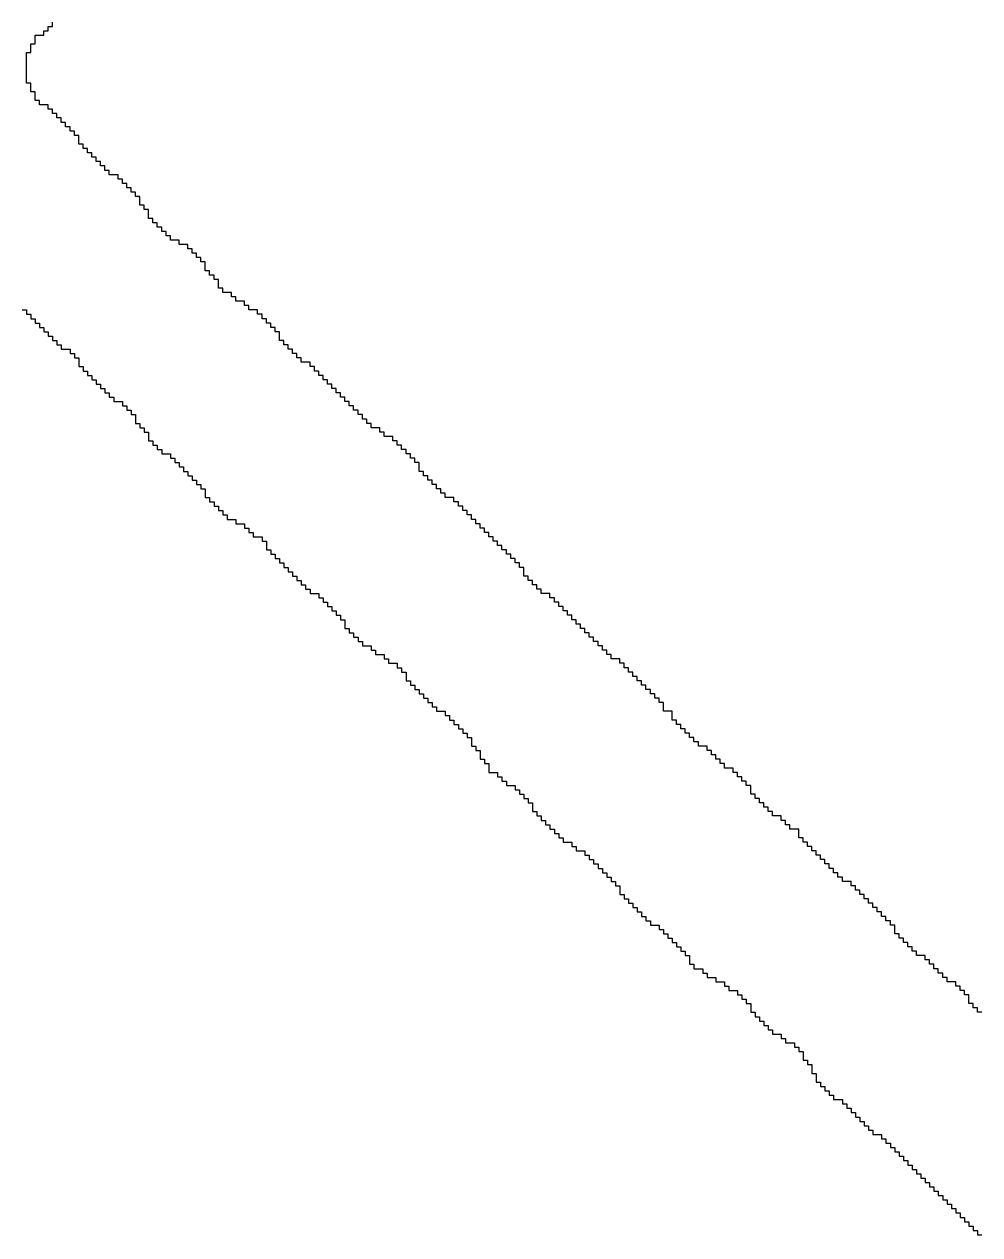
# Model space of a CAD drawing. Header units: millimetres. Extents: x 9.6 to 105, y 7.6 to 66.9.
# Drawn here: x 88.5741 to 88.8734, y 22.527 to 22.9064 of the extents above; entities that cross this region are included whole.
import ezdxf

# ---------------------------------------------------------------- set-up
doc = ezdxf.new("R2010")
doc.units = ezdxf.units.MM
doc.layers.add('BottomOverlay', color=54, linetype='Continuous')

msp = doc.modelspace()

# ---------------------------------------------------------------- linework, layer by layer
at = {"layer": 'BottomOverlay'}
for p, q in [((88.58157, 22.90432), (88.58157, 22.90568)), ((88.58157, 22.90568), (88.58294, 22.90568)), ((88.58294, 22.90568), (88.58294, 22.90705)), ((88.57747, 22.90158), (88.57747, 22.90295)), ((88.57747, 22.90295), (88.58021, 22.90295)), ((88.57747, 22.90022), (88.57747, 22.90158)), ((88.58021, 22.90295), (88.58021, 22.90432)), ((88.58021, 22.90432), (88.58157, 22.90432)), ((88.57474, 22.89612), (88.57474, 22.89748)), ((88.57474, 22.89748), (88.5761, 22.89748)), ((88.5761, 22.89885), (88.5761, 22.90022)), ((88.5761, 22.90022), (88.57747, 22.90022)), ((88.5761, 22.89748), (88.5761, 22.89885)), ((88.57474, 22.89475), (88.57474, 22.89612)), ((88.57474, 22.89338), (88.57474, 22.89475)), ((88.57474, 22.89201), (88.57474, 22.89338)), ((88.57474, 22.89065), (88.57474, 22.89201)), ((88.57474, 22.88928), (88.57474, 22.89065)), ((88.57474, 22.88791), (88.57474, 22.88928)), ((88.5761, 22.88791), (88.57474, 22.88791)), ((88.5761, 22.88655), (88.5761, 22.88791)), ((88.5761, 22.88518), (88.5761, 22.88655)), ((88.57747, 22.88518), (88.5761, 22.88518)), ((88.57747, 22.88381), (88.57747, 22.88518)), ((88.57747, 22.88245), (88.57747, 22.88381)), ((88.57884, 22.88245), (88.57747, 22.88245)), ((88.57884, 22.88108), (88.57884, 22.88245)), ((88.58157, 22.88108), (88.57884, 22.88108)), ((88.58157, 22.87971), (88.58157, 22.88108)), ((88.58294, 22.87971), (88.58157, 22.87971)), ((88.58294, 22.87834), (88.58294, 22.87971)), ((88.58431, 22.87834), (88.58294, 22.87834)), ((88.58431, 22.87698), (88.58431, 22.87834)), ((88.58567, 22.87698), (88.58431, 22.87698)), ((88.58567, 22.87561), (88.58567, 22.87698)), ((88.58704, 22.87561), (88.58567, 22.87561)), ((88.58704, 22.87424), (88.58704, 22.87561)), ((88.58841, 22.87424), (88.58704, 22.87424)), ((88.58841, 22.87288), (88.58841, 22.87424)), ((88.58977, 22.87288), (88.58841, 22.87288)), ((88.58977, 22.87151), (88.58977, 22.87288)), ((88.59114, 22.87151), (88.58977, 22.87151)), ((88.59114, 22.87014), (88.59114, 22.87151)), ((88.59114, 22.86878), (88.59114, 22.87014)), ((88.59251, 22.86878), (88.59114, 22.86878)), ((88.59251, 22.86741), (88.59251, 22.86878)), ((88.59388, 22.86741), (88.59251, 22.86741)), ((88.59388, 22.86604), (88.59388, 22.86741)), ((88.59524, 22.86604), (88.59388, 22.86604)), ((88.59524, 22.86467), (88.59524, 22.86604)), ((88.59661, 22.86467), (88.59524, 22.86467)), ((88.59661, 22.86331), (88.59661, 22.86467)), ((88.59798, 22.86331), (88.59661, 22.86331)), ((88.59798, 22.86194), (88.59798, 22.86331)), ((88.59935, 22.86194), (88.59798, 22.86194)), ((88.59935, 22.86057), (88.59935, 22.86194)), ((88.60071, 22.86057), (88.59935, 22.86057)), ((88.60071, 22.8592), (88.60071, 22.86057)), ((88.60344, 22.8592), (88.60071, 22.8592)), ((88.60344, 22.85784), (88.60344, 22.8592)), ((88.60481, 22.85784), (88.60344, 22.85784)), ((88.60481, 22.85647), (88.60481, 22.85784)), ((88.60618, 22.85647), (88.60481, 22.85647)), ((88.60618, 22.85511), (88.60618, 22.85647)), ((88.60755, 22.85511), (88.60618, 22.85511)), ((88.60755, 22.85374), (88.60755, 22.85511)), ((88.60891, 22.85374), (88.60755, 22.85374)), ((88.60891, 22.85237), (88.60891, 22.85374)), ((88.61028, 22.85237), (88.60891, 22.85237)), ((88.61028, 22.851), (88.61028, 22.85237)), ((88.61028, 22.84964), (88.61028, 22.851)), ((88.61165, 22.84964), (88.61028, 22.84964)), ((88.61165, 22.84827), (88.61165, 22.84964)), ((88.61301, 22.84827), (88.61165, 22.84827)), ((88.61301, 22.8469), (88.61301, 22.84827)), ((88.61301, 22.84553), (88.61301, 22.8469)), ((88.61438, 22.84553), (88.61301, 22.84553)), ((88.61438, 22.84417), (88.61438, 22.84553)), ((88.61575, 22.84417), (88.61438, 22.84417)), ((88.61575, 22.8428), (88.61575, 22.84417)), ((88.61712, 22.8428), (88.61575, 22.8428)), ((88.61712, 22.84144), (88.61712, 22.8428)), ((88.61848, 22.84144), (88.61712, 22.84144)), ((88.61848, 22.84007), (88.61848, 22.84144)), ((88.61985, 22.84007), (88.61848, 22.84007)), ((88.61985, 22.8387), (88.61985, 22.84007)), ((88.62258, 22.8387), (88.61985, 22.8387)), ((88.62258, 22.83733), (88.62258, 22.8387)), ((88.62532, 22.83733), (88.62258, 22.83733)), ((88.62532, 22.83597), (88.62532, 22.83733)), ((88.62668, 22.83597), (88.62532, 22.83597)), ((88.62668, 22.8346), (88.62668, 22.83597)), ((88.62805, 22.8346), (88.62668, 22.8346)), ((88.62805, 22.83323), (88.62805, 22.8346)), ((88.62942, 22.83323), (88.62805, 22.83323)), ((88.62942, 22.83186), (88.62942, 22.83323)), ((88.63079, 22.83186), (88.62942, 22.83186)), ((88.63079, 22.8305), (88.63079, 22.83186)), ((88.63079, 22.82913), (88.63079, 22.8305)), ((88.63215, 22.82913), (88.63079, 22.82913)), ((88.63215, 22.82776), (88.63215, 22.82913)), ((88.63352, 22.82776), (88.63215, 22.82776)), ((88.63352, 22.8264), (88.63352, 22.82776)), ((88.63489, 22.8264), (88.63352, 22.8264)), ((88.63489, 22.82503), (88.63489, 22.8264)), ((88.63489, 22.82366), (88.63489, 22.82503)), ((88.63625, 22.82366), (88.63489, 22.82366)), ((88.63625, 22.8223), (88.63625, 22.82366)), ((88.63899, 22.8223), (88.63625, 22.8223)), ((88.63899, 22.82093), (88.63899, 22.8223)), ((88.64035, 22.82093), (88.63899, 22.82093)), ((88.64035, 22.81956), (88.64035, 22.82093)), ((88.64309, 22.81956), (88.64035, 22.81956)), ((88.64309, 22.8182), (88.64309, 22.81956)), ((88.64446, 22.8182), (88.64309, 22.8182)), ((88.64446, 22.81683), (88.64446, 22.8182)), ((88.57337, 22.81683), (88.57474, 22.81683)), ((88.57474, 22.81683), (88.57474, 22.81546)), ((88.57474, 22.81546), (88.5761, 22.81546)), ((88.5761, 22.81546), (88.5761, 22.81409)), ((88.5761, 22.81409), (88.57747, 22.81409)), ((88.57747, 22.81409), (88.57747, 22.81273)), ((88.64719, 22.81683), (88.64446, 22.81683)), ((88.64719, 22.81546), (88.64719, 22.81683)), ((88.64856, 22.81546), (88.64719, 22.81546)), ((88.64856, 22.81409), (88.64856, 22.81546)), ((88.64992, 22.81409), (88.64856, 22.81409)), ((88.64992, 22.81273), (88.64992, 22.81409)), ((88.57747, 22.81273), (88.57884, 22.81273)), ((88.57884, 22.81273), (88.57884, 22.81136)), ((88.57884, 22.81136), (88.58021, 22.81136)), ((88.58021, 22.81136), (88.58021, 22.80999)), ((88.65129, 22.81273), (88.64992, 22.81273)), ((88.65129, 22.81136), (88.65129, 22.81273)), ((88.65266, 22.81136), (88.65129, 22.81136)), ((88.65266, 22.80999), (88.65266, 22.81136)), ((88.58021, 22.80999), (88.58157, 22.80999)), ((88.58157, 22.80999), (88.58157, 22.80863)), ((88.58157, 22.80863), (88.58294, 22.80863)), ((88.58294, 22.80863), (88.58294, 22.80726)), ((88.58294, 22.80726), (88.58431, 22.80726)), ((88.58431, 22.80726), (88.58431, 22.80589)), ((88.65402, 22.80999), (88.65266, 22.80999)), ((88.65402, 22.80863), (88.65402, 22.80999)), ((88.65402, 22.80726), (88.65402, 22.80863)), ((88.65539, 22.80726), (88.65402, 22.80726)), ((88.65539, 22.80589), (88.65539, 22.80726)), ((88.58431, 22.80589), (88.58567, 22.80589)), ((88.58567, 22.80589), (88.58567, 22.80453)), ((88.58567, 22.80453), (88.58841, 22.80453)), ((88.58841, 22.80453), (88.58841, 22.80316)), ((88.58841, 22.80316), (88.58977, 22.80316)), ((88.58977, 22.80316), (88.58977, 22.80179)), ((88.65676, 22.80589), (88.65539, 22.80589)), ((88.65676, 22.80453), (88.65676, 22.80589)), ((88.65813, 22.80453), (88.65676, 22.80453)), ((88.65813, 22.80316), (88.65813, 22.80453)), ((88.65949, 22.80316), (88.65813, 22.80316)), ((88.65949, 22.80179), (88.65949, 22.80316)), ((88.58977, 22.80179), (88.59114, 22.80179)), ((88.59114, 22.80179), (88.59114, 22.80042)), ((88.59114, 22.80042), (88.59114, 22.79906)), ((88.59114, 22.79906), (88.59251, 22.79906)), ((88.59251, 22.79906), (88.59251, 22.79769)), ((88.66086, 22.80179), (88.65949, 22.80179)), ((88.66086, 22.80042), (88.66086, 22.80179)), ((88.66359, 22.80042), (88.66086, 22.80042)), ((88.66359, 22.79906), (88.66359, 22.80042)), ((88.66496, 22.79906), (88.66359, 22.79906)), ((88.66496, 22.79769), (88.66496, 22.79906)), ((88.59251, 22.79769), (88.59388, 22.79769)), ((88.59388, 22.79769), (88.59388, 22.79632)), ((88.59388, 22.79632), (88.59524, 22.79632)), ((88.59524, 22.79632), (88.59524, 22.79496)), ((88.59524, 22.79496), (88.59661, 22.79496)), ((88.59661, 22.79496), (88.59661, 22.79359)), ((88.66633, 22.79769), (88.66496, 22.79769)), ((88.66633, 22.79632), (88.66633, 22.79769)), ((88.66769, 22.79632), (88.66633, 22.79632)), ((88.66769, 22.79496), (88.66769, 22.79632)), ((88.66906, 22.79496), (88.66769, 22.79496)), ((88.66906, 22.79359), (88.66906, 22.79496)), ((88.59661, 22.79359), (88.59798, 22.79359)), ((88.59798, 22.79359), (88.59798, 22.79222)), ((88.59798, 22.79222), (88.59935, 22.79222)), ((88.59935, 22.79222), (88.59935, 22.79086)), ((88.67043, 22.79359), (88.66906, 22.79359)), ((88.67043, 22.79222), (88.67043, 22.79359)), ((88.6718, 22.79222), (88.67043, 22.79222)), ((88.6718, 22.79086), (88.6718, 22.79222)), ((88.59935, 22.79086), (88.60071, 22.79086)), ((88.60071, 22.79086), (88.60071, 22.78949)), ((88.60071, 22.78949), (88.60208, 22.78949)), ((88.60208, 22.78949), (88.60208, 22.78812)), ((88.60208, 22.78812), (88.60481, 22.78812)), ((88.60481, 22.78812), (88.60481, 22.78675)), ((88.67316, 22.79086), (88.6718, 22.79086)), ((88.67316, 22.78949), (88.67316, 22.79086)), ((88.67453, 22.78949), (88.67316, 22.78949)), ((88.67453, 22.78812), (88.67453, 22.78949)), ((88.6759, 22.78812), (88.67453, 22.78812)), ((88.6759, 22.78675), (88.6759, 22.78812)), ((88.60481, 22.78675), (88.60618, 22.78675)), ((88.60618, 22.78675), (88.60618, 22.78539)), ((88.60618, 22.78539), (88.60755, 22.78539)), ((88.60755, 22.78539), (88.60755, 22.78402)), ((88.60755, 22.78402), (88.60891, 22.78402)), ((88.60891, 22.78402), (88.60891, 22.78265)), ((88.67726, 22.78675), (88.6759, 22.78675)), ((88.67726, 22.78539), (88.67726, 22.78675)), ((88.67863, 22.78539), (88.67726, 22.78539)), ((88.67863, 22.78402), (88.67863, 22.78539)), ((88.68, 22.78402), (88.67863, 22.78402)), ((88.68, 22.78265), (88.68, 22.78402)), ((88.60891, 22.78265), (88.60891, 22.78129)), ((88.60891, 22.78129), (88.61028, 22.78129)), ((88.61028, 22.78129), (88.61028, 22.77992)), ((88.61028, 22.77992), (88.61165, 22.77992)), ((88.61165, 22.77992), (88.61165, 22.77855)), ((88.68136, 22.78265), (88.68, 22.78265)), ((88.68136, 22.78129), (88.68136, 22.78265)), ((88.68273, 22.78129), (88.68136, 22.78129)), ((88.68273, 22.77992), (88.68273, 22.78129)), ((88.68547, 22.77992), (88.68273, 22.77992)), ((88.68547, 22.77855), (88.68547, 22.77992)), ((88.61165, 22.77855), (88.61301, 22.77855)), ((88.61301, 22.77855), (88.61301, 22.77719)), ((88.61301, 22.77719), (88.61301, 22.77582)), ((88.68683, 22.77855), (88.68547, 22.77855)), ((88.68683, 22.77719), (88.68683, 22.77855)), ((88.68957, 22.77719), (88.68683, 22.77719)), ((88.68957, 22.77582), (88.68957, 22.77719)), ((88.61301, 22.77582), (88.61438, 22.77582)), ((88.61438, 22.77582), (88.61438, 22.77445)), ((88.61438, 22.77445), (88.61575, 22.77445)), ((88.61575, 22.77445), (88.61575, 22.77308)), ((88.61575, 22.77308), (88.61712, 22.77308)), ((88.61712, 22.77308), (88.61712, 22.77172)), ((88.69094, 22.77582), (88.68957, 22.77582)), ((88.69094, 22.77445), (88.69094, 22.77582)), ((88.6923, 22.77445), (88.69094, 22.77445)), ((88.6923, 22.77308), (88.6923, 22.77445)), ((88.69367, 22.77308), (88.6923, 22.77308)), ((88.69367, 22.77172), (88.69367, 22.77308)), ((88.61712, 22.77172), (88.61985, 22.77172)), ((88.61985, 22.77172), (88.61985, 22.77035)), ((88.61985, 22.77035), (88.62122, 22.77035)), ((88.62122, 22.77035), (88.62122, 22.76898)), ((88.62122, 22.76898), (88.62258, 22.76898)), ((88.62258, 22.76898), (88.62258, 22.76762)), ((88.69503, 22.77172), (88.69367, 22.77172)), ((88.69503, 22.77035), (88.69503, 22.77172)), ((88.6964, 22.77035), (88.69503, 22.77035)), ((88.6964, 22.76898), (88.6964, 22.77035)), ((88.69777, 22.76898), (88.6964, 22.76898)), ((88.69777, 22.76762), (88.69777, 22.76898)), ((88.62258, 22.76762), (88.62395, 22.76762)), ((88.62395, 22.76762), (88.62395, 22.76625)), ((88.62395, 22.76625), (88.62532, 22.76625)), ((88.62532, 22.76625), (88.62532, 22.76488)), ((88.62532, 22.76488), (88.62668, 22.76488)), ((88.62668, 22.76488), (88.62668, 22.76352)), ((88.69777, 22.76625), (88.69777, 22.76762)), ((88.69914, 22.76625), (88.69777, 22.76625)), ((88.69914, 22.76488), (88.69914, 22.76625)), ((88.7005, 22.76488), (88.69914, 22.76488)), ((88.7005, 22.76352), (88.7005, 22.76488)), ((88.62668, 22.76352), (88.62805, 22.76352)), ((88.62805, 22.76352), (88.62805, 22.76215)), ((88.62805, 22.76215), (88.62942, 22.76215)), ((88.62942, 22.76215), (88.62942, 22.76078)), ((88.70187, 22.76352), (88.7005, 22.76352)), ((88.70187, 22.76215), (88.70187, 22.76352)), ((88.70324, 22.76215), (88.70187, 22.76215)), ((88.70324, 22.76078), (88.70324, 22.76215)), ((88.62942, 22.76078), (88.63079, 22.76078)), ((88.63079, 22.76078), (88.63079, 22.75941)), ((88.63079, 22.75941), (88.63079, 22.75805)), ((88.63079, 22.75805), (88.63215, 22.75805)), ((88.63215, 22.75805), (88.63215, 22.75668)), ((88.7046, 22.76078), (88.70324, 22.76078)), ((88.7046, 22.75941), (88.7046, 22.76078)), ((88.70597, 22.75941), (88.7046, 22.75941)), ((88.70597, 22.75805), (88.70597, 22.75941)), ((88.7087, 22.75805), (88.70597, 22.75805)), ((88.7087, 22.75668), (88.7087, 22.75805)), ((88.63215, 22.75668), (88.63352, 22.75668)), ((88.63352, 22.75668), (88.63352, 22.75531)), ((88.63352, 22.75531), (88.63489, 22.75531)), ((88.63489, 22.75531), (88.63489, 22.75394)), ((88.63489, 22.75394), (88.63625, 22.75394)), ((88.63625, 22.75394), (88.63625, 22.75258)), ((88.71007, 22.75668), (88.7087, 22.75668)), ((88.71007, 22.75531), (88.71007, 22.75668)), ((88.71144, 22.75531), (88.71007, 22.75531)), ((88.71144, 22.75394), (88.71144, 22.75531)), ((88.71281, 22.75394), (88.71144, 22.75394)), ((88.71281, 22.75258), (88.71281, 22.75394)), ((88.63625, 22.75258), (88.63762, 22.75258)), ((88.63762, 22.75258), (88.63762, 22.75121)), ((88.63762, 22.75121), (88.64035, 22.75121)), ((88.64035, 22.75121), (88.64035, 22.74985)), ((88.64035, 22.74985), (88.64309, 22.74985)), ((88.64309, 22.74985), (88.64309, 22.74848)), ((88.71417, 22.75258), (88.71281, 22.75258)), ((88.71417, 22.75121), (88.71417, 22.75258)), ((88.71554, 22.75121), (88.71417, 22.75121)), ((88.71554, 22.74985), (88.71554, 22.75121)), ((88.71691, 22.74985), (88.71554, 22.74985)), ((88.71691, 22.74848), (88.71691, 22.74985)), ((88.64309, 22.74848), (88.64446, 22.74848)), ((88.64446, 22.74848), (88.64446, 22.74711)), ((88.64446, 22.74711), (88.64582, 22.74711)), ((88.64582, 22.74711), (88.64582, 22.74574)), ((88.64582, 22.74574), (88.64856, 22.74574)), ((88.64856, 22.74574), (88.64856, 22.74438)), ((88.71827, 22.74848), (88.71691, 22.74848)), ((88.71827, 22.74711), (88.71827, 22.74848)), ((88.71964, 22.74711), (88.71827, 22.74711)), ((88.71964, 22.74574), (88.71964, 22.74711)), ((88.72101, 22.74574), (88.71964, 22.74574)), ((88.72101, 22.74438), (88.72101, 22.74574)), ((88.64856, 22.74438), (88.64992, 22.74438)), ((88.64992, 22.74438), (88.64992, 22.74301)), ((88.64992, 22.74301), (88.64992, 22.74164)), ((88.72238, 22.74438), (88.72101, 22.74438)), ((88.72238, 22.74301), (88.72238, 22.74438)), ((88.72374, 22.74301), (88.72238, 22.74301)), ((88.72374, 22.74164), (88.72374, 22.74301)), ((88.64992, 22.74164), (88.65129, 22.74164)), ((88.65129, 22.74164), (88.65129, 22.74027)), ((88.65129, 22.74027), (88.65266, 22.74027)), ((88.65266, 22.74027), (88.65266, 22.73891)), ((88.65266, 22.73891), (88.65402, 22.73891)), ((88.65402, 22.73891), (88.65402, 22.73754)), ((88.72511, 22.74164), (88.72374, 22.74164)), ((88.72511, 22.74027), (88.72511, 22.74164)), ((88.72648, 22.74027), (88.72511, 22.74027)), ((88.72648, 22.73891), (88.72648, 22.74027)), ((88.72784, 22.73891), (88.72648, 22.73891)), ((88.72784, 22.73754), (88.72784, 22.73891)), ((88.65402, 22.73754), (88.65539, 22.73754)), ((88.65539, 22.73754), (88.65539, 22.73617)), ((88.65539, 22.73617), (88.65676, 22.73617)), ((88.65676, 22.73617), (88.65676, 22.73481)), ((88.65676, 22.73481), (88.65813, 22.73481)), ((88.65813, 22.73481), (88.65813, 22.73344)), ((88.72921, 22.73754), (88.72784, 22.73754)), ((88.72921, 22.73617), (88.72921, 22.73754)), ((88.73058, 22.73617), (88.72921, 22.73617)), ((88.73058, 22.73481), (88.73058, 22.73617)), ((88.73058, 22.73344), (88.73058, 22.73481)), ((88.65813, 22.73344), (88.65949, 22.73344)), ((88.65949, 22.73344), (88.65949, 22.73207)), ((88.65949, 22.73207), (88.66086, 22.73207)), ((88.66086, 22.73207), (88.66086, 22.73071)), ((88.66086, 22.73071), (88.66223, 22.73071)), ((88.66223, 22.73071), (88.66223, 22.72934)), ((88.73194, 22.73344), (88.73058, 22.73344)), ((88.73194, 22.73207), (88.73194, 22.73344)), ((88.73331, 22.73207), (88.73194, 22.73207)), ((88.73331, 22.73071), (88.73331, 22.73207)), ((88.73468, 22.73071), (88.73331, 22.73071)), ((88.73468, 22.72934), (88.73468, 22.73071)), ((88.66223, 22.72934), (88.66359, 22.72934)), ((88.66359, 22.72934), (88.66359, 22.72797)), ((88.66359, 22.72797), (88.66633, 22.72797)), ((88.66633, 22.72797), (88.66633, 22.7266)), ((88.73605, 22.72934), (88.73468, 22.72934)), ((88.73605, 22.72797), (88.73605, 22.72934)), ((88.73878, 22.72797), (88.73605, 22.72797)), ((88.73878, 22.7266), (88.73878, 22.72797)), ((88.66633, 22.7266), (88.66769, 22.7266)), ((88.66769, 22.7266), (88.66769, 22.72524)), ((88.66769, 22.72524), (88.66906, 22.72524)), ((88.66906, 22.72524), (88.66906, 22.72387)), ((88.66906, 22.72387), (88.67043, 22.72387)), ((88.67043, 22.72387), (88.67043, 22.7225)), ((88.74015, 22.7266), (88.73878, 22.7266)), ((88.74015, 22.72524), (88.74015, 22.7266)), ((88.74151, 22.72524), (88.74015, 22.72524)), ((88.74151, 22.72387), (88.74151, 22.72524)), ((88.74288, 22.72387), (88.74151, 22.72387)), ((88.74288, 22.7225), (88.74288, 22.72387)), ((88.67043, 22.7225), (88.6718, 22.7225)), ((88.6718, 22.7225), (88.6718, 22.72114)), ((88.6718, 22.72114), (88.67316, 22.72114)), ((88.67316, 22.72114), (88.67316, 22.71977)), ((88.67316, 22.71977), (88.67453, 22.71977)), ((88.67453, 22.71977), (88.67453, 22.7184)), ((88.74425, 22.7225), (88.74288, 22.7225)), ((88.74425, 22.72114), (88.74425, 22.7225)), ((88.74561, 22.72114), (88.74425, 22.72114)), ((88.74561, 22.71977), (88.74561, 22.72114)), ((88.74698, 22.71977), (88.74561, 22.71977)), ((88.74698, 22.7184), (88.74698, 22.71977)), ((88.67453, 22.7184), (88.67453, 22.71704)), ((88.67453, 22.71704), (88.6759, 22.71704)), ((88.6759, 22.71704), (88.6759, 22.71567)), ((88.6759, 22.71567), (88.67726, 22.71567)), ((88.67726, 22.71567), (88.67726, 22.7143)), ((88.74835, 22.7184), (88.74698, 22.7184)), ((88.74835, 22.71704), (88.74835, 22.7184)), ((88.74972, 22.71704), (88.74835, 22.71704)), ((88.74972, 22.71567), (88.74972, 22.71704)), ((88.75108, 22.71567), (88.74972, 22.71567)), ((88.75108, 22.7143), (88.75108, 22.71567)), ((88.67726, 22.7143), (88.67863, 22.7143)), ((88.67863, 22.7143), (88.67863, 22.71294)), ((88.67863, 22.71294), (88.68, 22.71294)), ((88.68, 22.71294), (88.68, 22.71157)), ((88.68, 22.71157), (88.68273, 22.71157)), ((88.68273, 22.71157), (88.68273, 22.7102)), ((88.75245, 22.7143), (88.75108, 22.7143)), ((88.75245, 22.71294), (88.75245, 22.7143)), ((88.75382, 22.71294), (88.75245, 22.71294)), ((88.75382, 22.71157), (88.75382, 22.71294)), ((88.75518, 22.71157), (88.75382, 22.71157)), ((88.75518, 22.7102), (88.75518, 22.71157)), ((88.68273, 22.7102), (88.6841, 22.7102)), ((88.6841, 22.7102), (88.6841, 22.70883)), ((88.6841, 22.70883), (88.68683, 22.70883)), ((88.68683, 22.70883), (88.68683, 22.70747)), ((88.75655, 22.7102), (88.75518, 22.7102)), ((88.75655, 22.70883), (88.75655, 22.7102)), ((88.75792, 22.70883), (88.75655, 22.70883)), ((88.75792, 22.70747), (88.75792, 22.70883)), ((88.68683, 22.70747), (88.6882, 22.70747)), ((88.6882, 22.70747), (88.6882, 22.7061)), ((88.6882, 22.7061), (88.69094, 22.7061)), ((88.69094, 22.7061), (88.69094, 22.70473)), ((88.69094, 22.70473), (88.6923, 22.70473)), ((88.6923, 22.70473), (88.6923, 22.70337)), ((88.76065, 22.70747), (88.75792, 22.70747)), ((88.76065, 22.7061), (88.76065, 22.70747)), ((88.76202, 22.7061), (88.76065, 22.7061)), ((88.76202, 22.70473), (88.76202, 22.7061)), ((88.76339, 22.70473), (88.76202, 22.70473)), ((88.76339, 22.70337), (88.76339, 22.70473)), ((88.6923, 22.70337), (88.69367, 22.70337)), ((88.69367, 22.70337), (88.69367, 22.702)), ((88.69367, 22.702), (88.69367, 22.70063)), ((88.69367, 22.70063), (88.69503, 22.70063)), ((88.69503, 22.70063), (88.69503, 22.69927)), ((88.76475, 22.70337), (88.76339, 22.70337)), ((88.76475, 22.702), (88.76475, 22.70337)), ((88.76612, 22.702), (88.76475, 22.702)), ((88.76612, 22.70063), (88.76612, 22.702)), ((88.76749, 22.70063), (88.76612, 22.70063)), ((88.76749, 22.69927), (88.76749, 22.70063)), ((88.69503, 22.69927), (88.6964, 22.69927)), ((88.6964, 22.69927), (88.6964, 22.6979)), ((88.6964, 22.6979), (88.69777, 22.6979)), ((88.69777, 22.6979), (88.69777, 22.69653)), ((88.69777, 22.69653), (88.69914, 22.69653)), ((88.69914, 22.69653), (88.69914, 22.69516)), ((88.76885, 22.69927), (88.76749, 22.69927)), ((88.76885, 22.6979), (88.76885, 22.69927)), ((88.77022, 22.6979), (88.76885, 22.6979)), ((88.77022, 22.69653), (88.77022, 22.6979)), ((88.77159, 22.69653), (88.77022, 22.69653)), ((88.77159, 22.69516), (88.77159, 22.69653)), ((88.69914, 22.69516), (88.7005, 22.69516)), ((88.7005, 22.69516), (88.7005, 22.6938)), ((88.7005, 22.6938), (88.70187, 22.6938)), ((88.70187, 22.6938), (88.70187, 22.69243)), ((88.77295, 22.69516), (88.77159, 22.69516)), ((88.77295, 22.6938), (88.77295, 22.69516)), ((88.77432, 22.6938), (88.77295, 22.6938)), ((88.77432, 22.69243), (88.77432, 22.6938)), ((88.70187, 22.69243), (88.70324, 22.69243)), ((88.70324, 22.69243), (88.70324, 22.69106)), ((88.70324, 22.69106), (88.70597, 22.69106)), ((88.70597, 22.69106), (88.70597, 22.6897)), ((88.70597, 22.6897), (88.70734, 22.6897)), ((88.70734, 22.6897), (88.70734, 22.68833)), ((88.77432, 22.69106), (88.77432, 22.69243)), ((88.77706, 22.69106), (88.77432, 22.69106)), ((88.77706, 22.6897), (88.77706, 22.69106)), ((88.77706, 22.68833), (88.77706, 22.6897)), ((88.70734, 22.68833), (88.7087, 22.68833)), ((88.7087, 22.68833), (88.7087, 22.68696)), ((88.7087, 22.68696), (88.71007, 22.68696)), ((88.71007, 22.68696), (88.71007, 22.6856)), ((88.71007, 22.6856), (88.71144, 22.6856)), ((88.71144, 22.6856), (88.71144, 22.68423)), ((88.77842, 22.68833), (88.77706, 22.68833)), ((88.77842, 22.68696), (88.77842, 22.68833)), ((88.77979, 22.68696), (88.77842, 22.68696)), ((88.77979, 22.6856), (88.77979, 22.68696)), ((88.78116, 22.6856), (88.77979, 22.6856)), ((88.78116, 22.68423), (88.78116, 22.6856)), ((88.71144, 22.68423), (88.71281, 22.68423)), ((88.71281, 22.68423), (88.71281, 22.68286)), ((88.71281, 22.68286), (88.71417, 22.68286)), ((88.71417, 22.68286), (88.71417, 22.68149)), ((88.71417, 22.68149), (88.71417, 22.68013)), ((88.78252, 22.68423), (88.78116, 22.68423)), ((88.78252, 22.68286), (88.78252, 22.68423)), ((88.78389, 22.68286), (88.78252, 22.68286)), ((88.78389, 22.68149), (88.78389, 22.68286)), ((88.78526, 22.68149), (88.78389, 22.68149)), ((88.78526, 22.68013), (88.78526, 22.68149)), ((88.71417, 22.68013), (88.71554, 22.68013)), ((88.71554, 22.68013), (88.71554, 22.67876)), ((88.71554, 22.67876), (88.71691, 22.67876)), ((88.71691, 22.67876), (88.71691, 22.67739)), ((88.71691, 22.67739), (88.71691, 22.67603)), ((88.78799, 22.68013), (88.78526, 22.68013)), ((88.78799, 22.67876), (88.78799, 22.68013)), ((88.78936, 22.67876), (88.78799, 22.67876)), ((88.78936, 22.67739), (88.78936, 22.67876)), ((88.79073, 22.67739), (88.78936, 22.67739)), ((88.79073, 22.67603), (88.79073, 22.67739)), ((88.71691, 22.67603), (88.71827, 22.67603)), ((88.71827, 22.67603), (88.71827, 22.67466)), ((88.71827, 22.67466), (88.71964, 22.67466)), ((88.71964, 22.67466), (88.71964, 22.67329)), ((88.79209, 22.67603), (88.79073, 22.67603)), ((88.79209, 22.67466), (88.79209, 22.67603)), ((88.79346, 22.67466), (88.79209, 22.67466)), ((88.79346, 22.67329), (88.79346, 22.67466)), ((88.71964, 22.67329), (88.71964, 22.67193)), ((88.71964, 22.67193), (88.72238, 22.67193)), ((88.72238, 22.67193), (88.72238, 22.67056)), ((88.72238, 22.67056), (88.72374, 22.67056)), ((88.72374, 22.67056), (88.72374, 22.66919)), ((88.7962, 22.67329), (88.79346, 22.67329)), ((88.7962, 22.67193), (88.7962, 22.67329)), ((88.79756, 22.67193), (88.7962, 22.67193)), ((88.79756, 22.67056), (88.79756, 22.67193)), ((88.79893, 22.67056), (88.79756, 22.67056)), ((88.79893, 22.66919), (88.79893, 22.67056)), ((88.72374, 22.66919), (88.72511, 22.66919)), ((88.72511, 22.66919), (88.72511, 22.66782)), ((88.72511, 22.66782), (88.72784, 22.66782)), ((88.72784, 22.66782), (88.72784, 22.66646)), ((88.72784, 22.66646), (88.72921, 22.66646)), ((88.72921, 22.66646), (88.72921, 22.66509)), ((88.80029, 22.66919), (88.79893, 22.66919)), ((88.80029, 22.66782), (88.80029, 22.66919)), ((88.80166, 22.66782), (88.80029, 22.66782)), ((88.80166, 22.66646), (88.80166, 22.66782)), ((88.80166, 22.66509), (88.80166, 22.66646)), ((88.72921, 22.66509), (88.73058, 22.66509)), ((88.73058, 22.66509), (88.73058, 22.66372)), ((88.73058, 22.66372), (88.73194, 22.66372)), ((88.73194, 22.66372), (88.73194, 22.66235)), ((88.73194, 22.66235), (88.73331, 22.66235)), ((88.73331, 22.66235), (88.73331, 22.66099)), ((88.80303, 22.66509), (88.80166, 22.66509)), ((88.80303, 22.66372), (88.80303, 22.66509)), ((88.8044, 22.66372), (88.80303, 22.66372)), ((88.8044, 22.66235), (88.8044, 22.66372)), ((88.80576, 22.66235), (88.8044, 22.66235)), ((88.80576, 22.66099), (88.80576, 22.66235)), ((88.73331, 22.66099), (88.73331, 22.65962)), ((88.73331, 22.65962), (88.73468, 22.65962)), ((88.73468, 22.65962), (88.73468, 22.65826)), ((88.80713, 22.66099), (88.80576, 22.66099)), ((88.80713, 22.65962), (88.80713, 22.66099)), ((88.8085, 22.65962), (88.80713, 22.65962)), ((88.8085, 22.65826), (88.8085, 22.65962)), ((88.73468, 22.65826), (88.73605, 22.65826)), ((88.73605, 22.65826), (88.73605, 22.65689)), ((88.73605, 22.65689), (88.73741, 22.65689)), ((88.73741, 22.65689), (88.73741, 22.65552)), ((88.73741, 22.65552), (88.73878, 22.65552)), ((88.73878, 22.65552), (88.73878, 22.65415)), ((88.81123, 22.65826), (88.8085, 22.65826)), ((88.81123, 22.65689), (88.81123, 22.65826)), ((88.8126, 22.65689), (88.81123, 22.65689)), ((88.8126, 22.65552), (88.8126, 22.65689)), ((88.81397, 22.65552), (88.8126, 22.65552)), ((88.81397, 22.65415), (88.81397, 22.65552)), ((88.73878, 22.65415), (88.74015, 22.65415)), ((88.74015, 22.65415), (88.74015, 22.65279)), ((88.74015, 22.65279), (88.74151, 22.65279)), ((88.74151, 22.65279), (88.74151, 22.65142)), ((88.74151, 22.65142), (88.74288, 22.65142)), ((88.74288, 22.65142), (88.74288, 22.65005)), ((88.8167, 22.65415), (88.81397, 22.65415)), ((88.8167, 22.65279), (88.8167, 22.65415)), ((88.8167, 22.65142), (88.8167, 22.65279)), ((88.81807, 22.65142), (88.8167, 22.65142)), ((88.81807, 22.65005), (88.81807, 22.65142)), ((88.74288, 22.65005), (88.74561, 22.65005)), ((88.74561, 22.65005), (88.74561, 22.64868)), ((88.74561, 22.64868), (88.74698, 22.64868)), ((88.74698, 22.64868), (88.74698, 22.64732)), ((88.74698, 22.64732), (88.74972, 22.64732)), ((88.74972, 22.64732), (88.74972, 22.64595)), ((88.81943, 22.65005), (88.81807, 22.65005)), ((88.81943, 22.64868), (88.81943, 22.65005)), ((88.8208, 22.64868), (88.81943, 22.64868)), ((88.8208, 22.64732), (88.8208, 22.64868)), ((88.82217, 22.64732), (88.8208, 22.64732)), ((88.82217, 22.64595), (88.82217, 22.64732)), ((88.74972, 22.64595), (88.75108, 22.64595)), ((88.75108, 22.64595), (88.75108, 22.64459)), ((88.75108, 22.64459), (88.75245, 22.64459)), ((88.75245, 22.64459), (88.75245, 22.64322)), ((88.75245, 22.64322), (88.75382, 22.64322)), ((88.75382, 22.64322), (88.75382, 22.64185)), ((88.82353, 22.64595), (88.82217, 22.64595)), ((88.82353, 22.64459), (88.82353, 22.64595)), ((88.8249, 22.64459), (88.82353, 22.64459)), ((88.8249, 22.64322), (88.8249, 22.64459)), ((88.82627, 22.64322), (88.8249, 22.64322)), ((88.82627, 22.64185), (88.82627, 22.64322)), ((88.75382, 22.64185), (88.75518, 22.64185)), ((88.75518, 22.64185), (88.75518, 22.64048)), ((88.75518, 22.64048), (88.75655, 22.64048)), ((88.75655, 22.64048), (88.75655, 22.63912)), ((88.82764, 22.64185), (88.82627, 22.64185)), ((88.82764, 22.64048), (88.82764, 22.64185)), ((88.829, 22.64048), (88.82764, 22.64048)), ((88.829, 22.63912), (88.829, 22.64048)), ((88.75655, 22.63912), (88.75792, 22.63912)), ((88.75792, 22.63912), (88.75792, 22.63775)), ((88.75792, 22.63775), (88.75928, 22.63775)), ((88.75928, 22.63775), (88.75928, 22.63638)), ((88.75928, 22.63638), (88.76065, 22.63638)), ((88.76065, 22.63638), (88.76065, 22.63501)), ((88.83037, 22.63912), (88.829, 22.63912)), ((88.83037, 22.63775), (88.83037, 22.63912)), ((88.8331, 22.63775), (88.83037, 22.63775)), ((88.8331, 22.63638), (88.8331, 22.63775)), ((88.83447, 22.63638), (88.8331, 22.63638)), ((88.83447, 22.63501), (88.83447, 22.63638)), ((88.76065, 22.63501), (88.76065, 22.63365)), ((88.76065, 22.63365), (88.76202, 22.63365)), ((88.76202, 22.63365), (88.76202, 22.63228)), ((88.76202, 22.63228), (88.76339, 22.63228)), ((88.76339, 22.63228), (88.76339, 22.63091)), ((88.83584, 22.63501), (88.83447, 22.63501)), ((88.83584, 22.63365), (88.83584, 22.63501)), ((88.8372, 22.63365), (88.83584, 22.63365)), ((88.8372, 22.63228), (88.8372, 22.63365)), ((88.83857, 22.63228), (88.8372, 22.63228)), ((88.83857, 22.63091), (88.83857, 22.63228)), ((88.76339, 22.63091), (88.76475, 22.63091)), ((88.76475, 22.63091), (88.76475, 22.62955)), ((88.76475, 22.62955), (88.76612, 22.62955)), ((88.76612, 22.62955), (88.76612, 22.62818)), ((88.76612, 22.62818), (88.76749, 22.62818)), ((88.76749, 22.62818), (88.76749, 22.62681)), ((88.83994, 22.63091), (88.83857, 22.63091)), ((88.83994, 22.62955), (88.83994, 22.63091)), ((88.84131, 22.62955), (88.83994, 22.62955)), ((88.84131, 22.62818), (88.84131, 22.62955)), ((88.84267, 22.62818), (88.84131, 22.62818)), ((88.84267, 22.62681), (88.84267, 22.62818)), ((88.76749, 22.62681), (88.76885, 22.62681)), ((88.76885, 22.62681), (88.76885, 22.62545)), ((88.76885, 22.62545), (88.77022, 22.62545)), ((88.77022, 22.62545), (88.77022, 22.62408)), ((88.84404, 22.62681), (88.84267, 22.62681)), ((88.84404, 22.62545), (88.84404, 22.62681)), ((88.84541, 22.62545), (88.84404, 22.62545)), ((88.84541, 22.62408), (88.84541, 22.62545)), ((88.77022, 22.62408), (88.77295, 22.62408)), ((88.77295, 22.62408), (88.77295, 22.62271)), ((88.77295, 22.62271), (88.77432, 22.62271)), ((88.77432, 22.62271), (88.77432, 22.62135)), ((88.77432, 22.62135), (88.77569, 22.62135)), ((88.77569, 22.62135), (88.77569, 22.61998)), ((88.84677, 22.62408), (88.84541, 22.62408)), ((88.84677, 22.62271), (88.84677, 22.62408)), ((88.84677, 22.62135), (88.84677, 22.62271)), ((88.84814, 22.62135), (88.84677, 22.62135)), ((88.84814, 22.61998), (88.84814, 22.62135)), ((88.77569, 22.61998), (88.77706, 22.61998)), ((88.77706, 22.61998), (88.77706, 22.61861)), ((88.77706, 22.61861), (88.77842, 22.61861)), ((88.77842, 22.61861), (88.77842, 22.61724)), ((88.77842, 22.61724), (88.77979, 22.61724)), ((88.77979, 22.61724), (88.77979, 22.61588)), ((88.84951, 22.61998), (88.84814, 22.61998)), ((88.84951, 22.61861), (88.84951, 22.61998)), ((88.85087, 22.61861), (88.84951, 22.61861)), ((88.85087, 22.61724), (88.85087, 22.61861)), ((88.85224, 22.61724), (88.85087, 22.61724)), ((88.85224, 22.61588), (88.85224, 22.61724)), ((88.77979, 22.61588), (88.78116, 22.61588)), ((88.78116, 22.61588), (88.78116, 22.61451)), ((88.78116, 22.61451), (88.78252, 22.61451)), ((88.78252, 22.61451), (88.78252, 22.61314)), ((88.78252, 22.61314), (88.78252, 22.61178)), ((88.85361, 22.61588), (88.85224, 22.61588)), ((88.85361, 22.61451), (88.85361, 22.61588)), ((88.85634, 22.61451), (88.85361, 22.61451)), ((88.85634, 22.61314), (88.85634, 22.61451)), ((88.85771, 22.61314), (88.85634, 22.61314)), ((88.85771, 22.61178), (88.85771, 22.61314)), ((88.78252, 22.61178), (88.78389, 22.61178)), ((88.78389, 22.61178), (88.78389, 22.61041)), ((88.78389, 22.61041), (88.78662, 22.61041)), ((88.78662, 22.61041), (88.78662, 22.60904)), ((88.85908, 22.61178), (88.85771, 22.61178)), ((88.85908, 22.61041), (88.85908, 22.61178)), ((88.86044, 22.61041), (88.85908, 22.61041)), ((88.86044, 22.60904), (88.86044, 22.61041)), ((88.78662, 22.60904), (88.78799, 22.60904)), ((88.78799, 22.60904), (88.78799, 22.60768)), ((88.78799, 22.60768), (88.79073, 22.60768)), ((88.79073, 22.60768), (88.79073, 22.60631)), ((88.79073, 22.60631), (88.79346, 22.60631)), ((88.79346, 22.60631), (88.79346, 22.60494)), ((88.86181, 22.60904), (88.86044, 22.60904)), ((88.86181, 22.60768), (88.86181, 22.60904)), ((88.86318, 22.60768), (88.86181, 22.60768)), ((88.86318, 22.60631), (88.86318, 22.60768)), ((88.86591, 22.60631), (88.86318, 22.60631)), ((88.86591, 22.60494), (88.86591, 22.60631)), ((88.79346, 22.60494), (88.79483, 22.60494)), ((88.79483, 22.60494), (88.79483, 22.60357)), ((88.79483, 22.60357), (88.79756, 22.60357)), ((88.79756, 22.60357), (88.79756, 22.60221)), ((88.79756, 22.60221), (88.79893, 22.60221)), ((88.79893, 22.60221), (88.79893, 22.60084)), ((88.86728, 22.60494), (88.86591, 22.60494)), ((88.86728, 22.60357), (88.86728, 22.60494)), ((88.86865, 22.60357), (88.86728, 22.60357)), ((88.86865, 22.60221), (88.86865, 22.60357)), ((88.87001, 22.60221), (88.86865, 22.60221)), ((88.87001, 22.60084), (88.87001, 22.60221)), ((88.79893, 22.60084), (88.80029, 22.60084)), ((88.80029, 22.60084), (88.80029, 22.59947)), ((88.80029, 22.59947), (88.80166, 22.59947)), ((88.80166, 22.59947), (88.80166, 22.59811)), ((88.80166, 22.59811), (88.80166, 22.59674)), ((88.87001, 22.59947), (88.87001, 22.60084)), ((88.87138, 22.59947), (88.87001, 22.59947)), ((88.87138, 22.59811), (88.87138, 22.59947)), ((88.87275, 22.59811), (88.87138, 22.59811)), ((88.87275, 22.59674), (88.87275, 22.59811)), ((88.80166, 22.59674), (88.80303, 22.59674)), ((88.80303, 22.59674), (88.80303, 22.59537)), ((88.80303, 22.59537), (88.8044, 22.59537)), ((88.8044, 22.59537), (88.8044, 22.59401)), ((88.8044, 22.59401), (88.80576, 22.59401)), ((88.80576, 22.59401), (88.80576, 22.59264)), ((88.87411, 22.59674), (88.87275, 22.59674)), ((88.80576, 22.59264), (88.80713, 22.59264)), ((88.80713, 22.59264), (88.80713, 22.59127)), ((88.80713, 22.59127), (88.8085, 22.59127)), ((88.8085, 22.59127), (88.8085, 22.5899)), ((88.8085, 22.5899), (88.81123, 22.5899)), ((88.81123, 22.5899), (88.81123, 22.58854)), ((88.81123, 22.58854), (88.8126, 22.58854)), ((88.8126, 22.58854), (88.8126, 22.58717)), ((88.8126, 22.58717), (88.81533, 22.58717)), ((88.81533, 22.58717), (88.81533, 22.5858)), ((88.81533, 22.5858), (88.8167, 22.5858)), ((88.8167, 22.5858), (88.8167, 22.58444)), ((88.8167, 22.58444), (88.81807, 22.58444)), ((88.81807, 22.58444), (88.81807, 22.58307)), ((88.81807, 22.58307), (88.81807, 22.5817)), ((88.81807, 22.5817), (88.81943, 22.5817)), ((88.81943, 22.5817), (88.81943, 22.58034)), ((88.81943, 22.58034), (88.8208, 22.58034)), ((88.8208, 22.58034), (88.8208, 22.57897)), ((88.8208, 22.57897), (88.8208, 22.5776)), ((88.8208, 22.5776), (88.82217, 22.5776)), ((88.82217, 22.5776), (88.82217, 22.57623)), ((88.82217, 22.57623), (88.82217, 22.57487)), ((88.82217, 22.57487), (88.82353, 22.57487)), ((88.82353, 22.57487), (88.82353, 22.5735)), ((88.82353, 22.5735), (88.8249, 22.5735)), ((88.8249, 22.5735), (88.8249, 22.57213)), ((88.8249, 22.57213), (88.82627, 22.57213)), ((88.82627, 22.57213), (88.82627, 22.57077)), ((88.82627, 22.57077), (88.82764, 22.57077)), ((88.82764, 22.57077), (88.82764, 22.5694)), ((88.82764, 22.5694), (88.83037, 22.5694)), ((88.83037, 22.5694), (88.83037, 22.56803)), ((88.83037, 22.56803), (88.83174, 22.56803)), ((88.83174, 22.56803), (88.83174, 22.56667)), ((88.83174, 22.56667), (88.8331, 22.56667)), ((88.8331, 22.56667), (88.8331, 22.5653)), ((88.8331, 22.5653), (88.83447, 22.5653)), ((88.83447, 22.5653), (88.83447, 22.56393)), ((88.83447, 22.56393), (88.83584, 22.56393)), ((88.83584, 22.56393), (88.83584, 22.56256)), ((88.83584, 22.56256), (88.8372, 22.56256)), ((88.8372, 22.56256), (88.8372, 22.5612)), ((88.8372, 22.5612), (88.83857, 22.5612)), ((88.83857, 22.5612), (88.83857, 22.55983)), ((88.83857, 22.55983), (88.83994, 22.55983)), ((88.83994, 22.55983), (88.83994, 22.55846)), ((88.83994, 22.55846), (88.84267, 22.55846)), ((88.84267, 22.55846), (88.84267, 22.55709)), ((88.84267, 22.55709), (88.84404, 22.55709)), ((88.84404, 22.55709), (88.84404, 22.55573)), ((88.84404, 22.55573), (88.84541, 22.55573)), ((88.84541, 22.55573), (88.84541, 22.55436)), ((88.84541, 22.55436), (88.84677, 22.55436)), ((88.84677, 22.55436), (88.84677, 22.553)), ((88.84677, 22.553), (88.84814, 22.553)), ((88.84814, 22.553), (88.84814, 22.55163)), ((88.84814, 22.55163), (88.84951, 22.55163)), ((88.84951, 22.55163), (88.84951, 22.55026)), ((88.84951, 22.55026), (88.85087, 22.55026)), ((88.85087, 22.55026), (88.85087, 22.54889)), ((88.85087, 22.54889), (88.85224, 22.54889)), ((88.85224, 22.54889), (88.85224, 22.54753)), ((88.85224, 22.54753), (88.85361, 22.54753)), ((88.85361, 22.54753), (88.85361, 22.54616)), ((88.85361, 22.54616), (88.85498, 22.54616)), ((88.85498, 22.54616), (88.85498, 22.54479)), ((88.85498, 22.54479), (88.85634, 22.54479)), ((88.85634, 22.54479), (88.85634, 22.54342)), ((88.85634, 22.54342), (88.85771, 22.54342)), ((88.85771, 22.54342), (88.85771, 22.54206)), ((88.85771, 22.54206), (88.85908, 22.54206)), ((88.85908, 22.54206), (88.85908, 22.54069)), ((88.85908, 22.54069), (88.86044, 22.54069)), ((88.86044, 22.54069), (88.86044, 22.53933)), ((88.86044, 22.53933), (88.86181, 22.53933)), ((88.86181, 22.53933), (88.86181, 22.53796)), ((88.86181, 22.53796), (88.86318, 22.53796)), ((88.86318, 22.53796), (88.86318, 22.53659)), ((88.86318, 22.53659), (88.86454, 22.53659)), ((88.86454, 22.53659), (88.86454, 22.53522)), ((88.86454, 22.53522), (88.86591, 22.53522)), ((88.86591, 22.53522), (88.86591, 22.53386)), ((88.86591, 22.53386), (88.86728, 22.53386)), ((88.86728, 22.53386), (88.86728, 22.53249)), ((88.86728, 22.53249), (88.86865, 22.53249)), ((88.86865, 22.53249), (88.86865, 22.53112)), ((88.86865, 22.53112), (88.87001, 22.53112)), ((88.87001, 22.53112), (88.87001, 22.52975)), ((88.87001, 22.52975), (88.87138, 22.52975)), ((88.87138, 22.52975), (88.87138, 22.52839)), ((88.87138, 22.52839), (88.87275, 22.52839)), ((88.87275, 22.52839), (88.87275, 22.52702)), ((88.87275, 22.52702), (88.87411, 22.52702))]:
    msp.add_line(p, q, dxfattribs=at)

doc.saveas('drawing.dxf')
